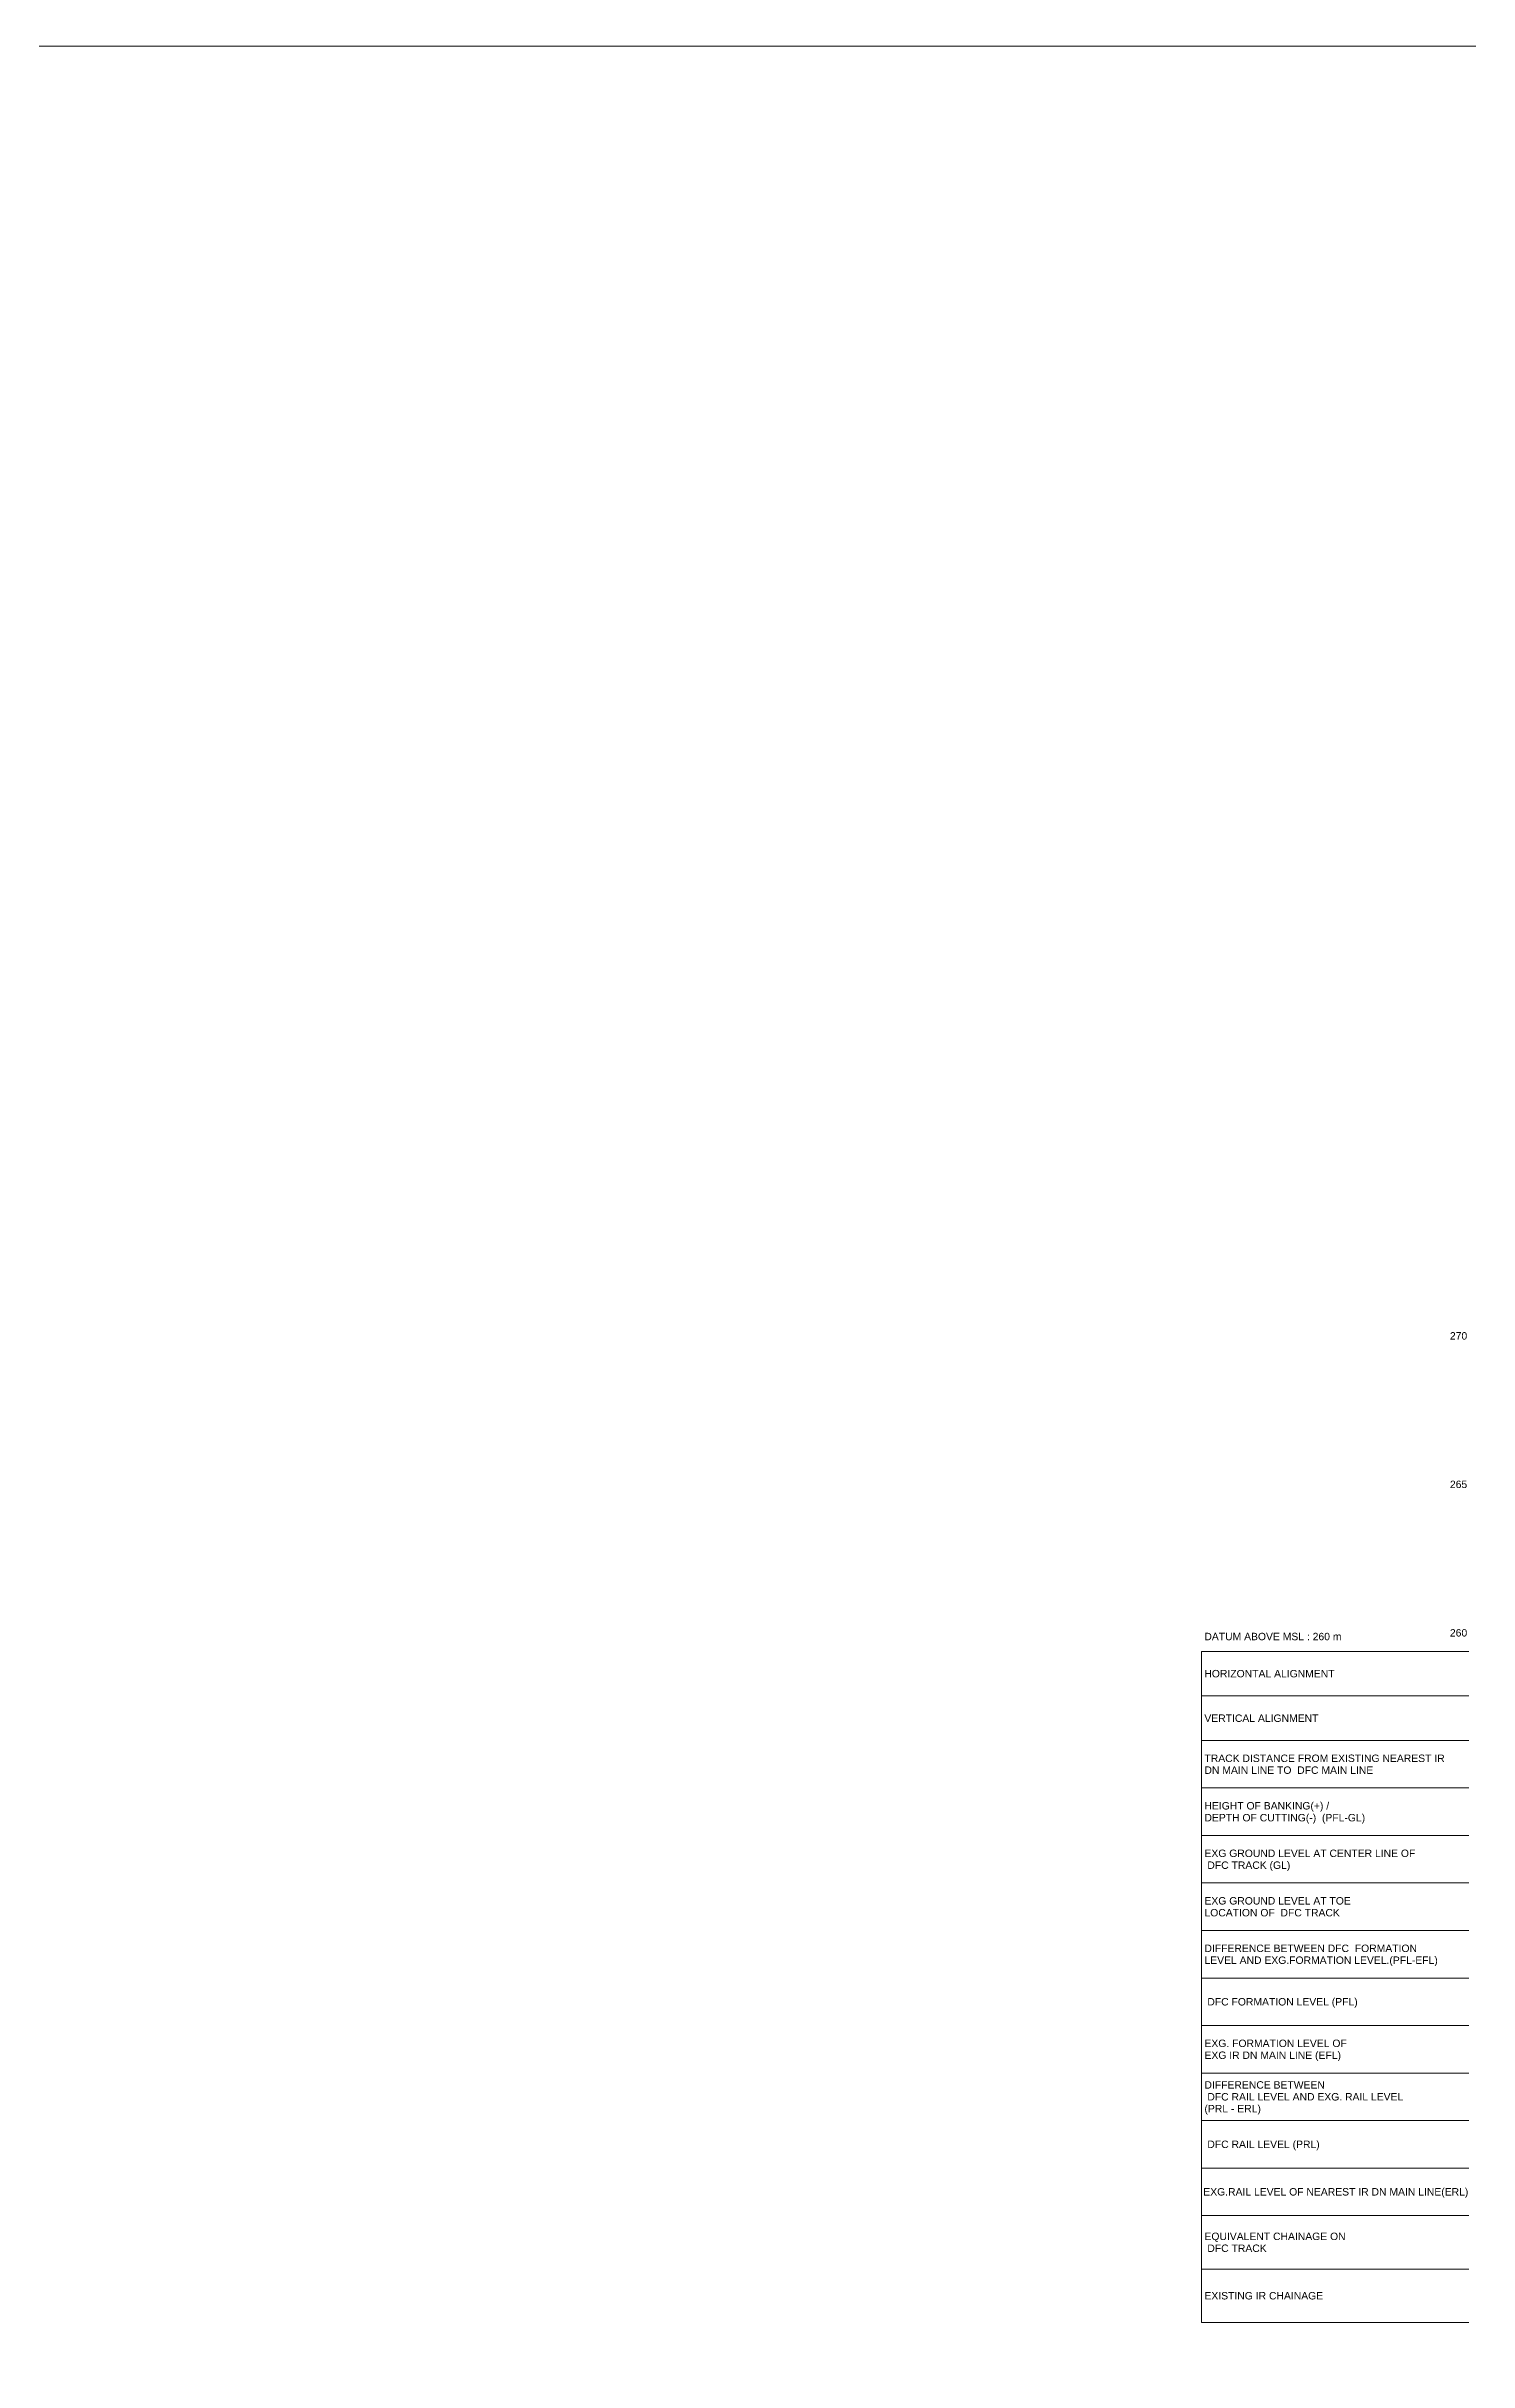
# Model space of a CAD drawing. Header units: metres. Extents: x 19349 to 26846, y -12786 to -11464.
# Drawn here: x 20516 to 20995, y -12244 to -11464 of the extents above; entities that cross this region are included whole.
import ezdxf
from ezdxf.enums import TextEntityAlignment as Align

# ---------------------------------------------------------------- set-up
doc = ezdxf.new("R2010")
doc.units = ezdxf.units.M
doc.header["$MEASUREMENT"] = 0
doc.layers.get('0').update_dxf_attribs({"lineweight": 0})
for name, color, linetype, lineweight in [('LS DATUM', 7, 'Continuous', 0), ('LS DATUM Y', 7, 'Continuous', 0), ('LS DIFF. EXG.RL & PRO. RL', 10, 'Continuous', 0), ('LS DIFF. PFL & EFL', 10, 'Continuous', 0), ('LS EXG. FL', 7, 'Continuous', 0), ('LS EXG. GL', 7, 'Continuous', 0), ('LS EXG. GL AT PRO. TOE', 7, 'Continuous', 0), ('LS EXG. IR CH', 7, 'Continuous', 0), ('LS EXG. RL', 7, 'Continuous', 0), ('LS FRAME', 7, 'Continuous', 0), ('LS PRO. CUT & FILL', 10, 'Continuous', 0), ('LS PRO. DFCC CH', 10, 'Continuous', 0), ('LS PRO. FL', 10, 'Continuous', 0), ('LS PRO. RL', 10, 'Continuous', 0), ("LS TRACK CENTER's", 10, 'Continuous', 0)]:
    doc.layers.add(name, color=color, linetype=linetype, lineweight=lineweight)
doc.layers.add('LS HORIZONTAL ALIGNMENT', color=10, linetype='Continuous')
doc.layers.add('LS VERTICAL ALIGNMENT', color=10, linetype='Continuous')
doc.styles.add('Style-Arial', font='arial.ttf')
doc.styles.add('StyleArial', font='arial.ttf')

msp = doc.modelspace()

# ---------------------------------------------------------------- linework, layer by layer
msp.add_lwpolyline([(20905, -12005), (20995, -12005)])
at = {"layer": 'LS FRAME'}
for points in [[(20995, -12231), (20905, -12231), (20905, -12005)], [(20995, -12020), (20905, -12020)], [(20995, -12035), (20905, -12035)], [(20995, -12051), (20905, -12051)], [(20905, -12051), (20995, -12051)], [(20995, -12067), (20905, -12067)], [(20905, -12067), (20995, -12067)], [(20995, -12083), (20905, -12083)], [(20905, -12083), (20995, -12083)], [(20995, -12099), (20905, -12099)], [(20995, -12115), (20905, -12115)], [(20905, -12115), (20995, -12115)], [(20995, -12131), (20905, -12131)], [(20905, -12131), (20995, -12131)], [(20995, -12147), (20905, -12147)], [(20905, -12147), (20995, -12147)], [(20995, -12163), (20905, -12163)], [(20905, -12163), (20995, -12163)], [(20995, -12179), (20905, -12179)], [(20995, -12195), (20905, -12195)], [(20995, -12213), (20905, -12213)]]:
    msp.add_lwpolyline(points, dxfattribs=at)
at = {"layer": 'LS PRO. DFCC CH', "color": 1}
msp.add_lwpolyline([(19349.04, -11464.47), (26845.61, -11464.47), (26845.61, -12785.58), (19349.04, -12785.58)], close=True, dxfattribs=at)

# ---------------------------------------------------------------- texts
at = {"layer": 'LS DATUM', "color": 7, "style": 'StyleArial'}
msp.add_text('DATUM ABOVE MSL : 260 m', height=2.5, rotation=0.00003, dxfattribs=at).set_placement((20905.97, -12000), align=Align.MIDDLE_LEFT)
at = {"layer": 'LS DATUM Y', "color": 7, "lineweight": 0, "style": 'Style-Arial'}
for s, p in [('270', (20994.5, -11900)), ('270', (20994.5, -11900)), ('265', (20994.5, -11950)), ('260', (20994.5, -12000))]:
    msp.add_text(s, height=2.5, dxfattribs=at).set_placement(p, align=Align.RIGHT)
at = {"layer": 'LS DIFF. EXG.RL & PRO. RL', "color": 10, "style": 'StyleArial'}
for s, p in [('DIFFERENCE BETWEEN ', (20906, -12151)), (' DFC RAIL LEVEL AND EXG. RAIL LEVEL ', (20906, -12155)), ('(PRL - ERL)', (20906, -12159))]:
    msp.add_text(s, height=2.5, rotation=0.00003, dxfattribs=at).set_placement(p, align=Align.MIDDLE_LEFT)
at = {"layer": 'LS DIFF. PFL & EFL', "color": 10, "style": 'StyleArial'}
for s, p in [('DIFFERENCE BETWEEN DFC  FORMATION ', (20906, -12105)), ('LEVEL AND EXG.FORMATION LEVEL.(PFL-EFL)', (20906, -12109))]:
    msp.add_text(s, height=2.5, rotation=0.00003, dxfattribs=at).set_placement(p, align=Align.MIDDLE_LEFT)
at = {"layer": 'LS EXG. FL', "style": 'StyleArial'}
for s, p in [('EXG. FORMATION LEVEL OF', (20906, -12137)), ('EXG IR DN MAIN LINE (EFL)', (20906, -12141))]:
    msp.add_text(s, height=2.5, rotation=0.00003, dxfattribs=at).set_placement(p, align=Align.MIDDLE_LEFT)
at = {"layer": 'LS EXG. GL', "color": 7, "style": 'StyleArial'}
for s, p in [('EXG GROUND LEVEL AT CENTER LINE OF ', (20906, -12073)), (' DFC TRACK (GL)', (20906, -12077))]:
    msp.add_text(s, height=2.5, rotation=0.00003, dxfattribs=at).set_placement(p, align=Align.MIDDLE_LEFT)
at = {"layer": 'LS EXG. GL AT PRO. TOE', "color": 7, "style": 'StyleArial'}
for s, p in [('EXG GROUND LEVEL AT TOE', (20906, -12089)), ('LOCATION OF  DFC TRACK', (20906, -12093))]:
    msp.add_text(s, height=2.5, rotation=0.00003, dxfattribs=at).set_placement(p, align=Align.MIDDLE_LEFT)
at = {"layer": 'LS EXG. IR CH', "style": 'StyleArial'}
msp.add_text('EXISTING IR CHAINAGE', height=2.5, rotation=0.00003, dxfattribs=at).set_placement((20906, -12222), align=Align.MIDDLE_LEFT)
at = {"layer": 'LS EXG. RL', "style": 'StyleArial'}
msp.add_text('EXG.RAIL LEVEL OF NEAREST IR DN MAIN LINE(ERL)', height=2.5, rotation=0.00003, dxfattribs=at).set_placement((20905.61, -12187), align=Align.MIDDLE_LEFT)
at = {"layer": 'LS HORIZONTAL ALIGNMENT', "style": 'StyleArial'}
msp.add_text('HORIZONTAL ALIGNMENT', height=2.5, rotation=0.00003, dxfattribs=at).set_placement((20905.97, -12012.5), align=Align.MIDDLE_LEFT)
at = {"layer": 'LS PRO. CUT & FILL', "color": 10, "style": 'StyleArial'}
for s, p in [('HEIGHT OF BANKING(+) /', (20906, -12057)), ('DEPTH OF CUTTING(-)  (PFL-GL)', (20906, -12061))]:
    msp.add_text(s, height=2.5, rotation=0.00003, dxfattribs=at).set_placement(p, align=Align.MIDDLE_LEFT)
at = {"layer": 'LS PRO. DFCC CH', "color": 10, "style": 'Style-Arial'}
for s, p in [('EQUIVALENT CHAINAGE ON ', (20906, -12202)), (' DFC TRACK', (20906, -12206))]:
    msp.add_text(s, height=2.5, rotation=0.00003, dxfattribs=at).set_placement(p, align=Align.MIDDLE_LEFT)
at = {"layer": 'LS PRO. FL', "color": 10, "style": 'StyleArial'}
msp.add_text(' DFC FORMATION LEVEL (PFL) ', height=2.5, rotation=0.00003, dxfattribs=at).set_placement((20906, -12123), align=Align.MIDDLE_LEFT)
at = {"layer": 'LS PRO. RL', "color": 10, "style": 'StyleArial'}
msp.add_text(' DFC RAIL LEVEL (PRL)', height=2.5, rotation=0.00003, dxfattribs=at).set_placement((20906, -12171), align=Align.MIDDLE_LEFT)
at = {"layer": "LS TRACK CENTER's", "color": 10, "style": 'StyleArial'}
for s, p in [('TRACK DISTANCE FROM EXISTING NEAREST IR ', (20906, -12041)), ('DN MAIN LINE TO  DFC MAIN LINE', (20906, -12045))]:
    msp.add_text(s, height=2.5, rotation=0.00003, dxfattribs=at).set_placement(p, align=Align.MIDDLE_LEFT)
at = {"layer": 'LS VERTICAL ALIGNMENT', "style": 'StyleArial'}
msp.add_text('VERTICAL ALIGNMENT', height=2.5, rotation=0.00003, dxfattribs=at).set_placement((20905.97, -12027.5), align=Align.MIDDLE_LEFT)

doc.saveas('drawing.dxf')
